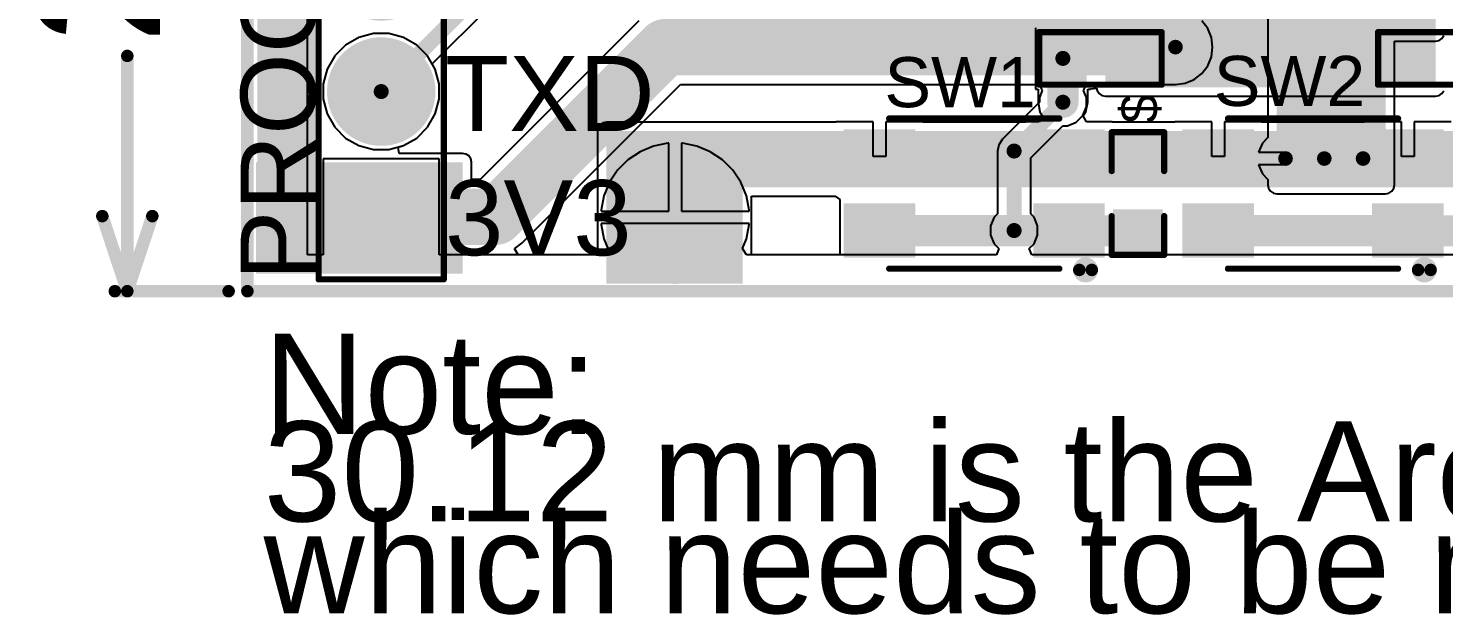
# Model space of a CAD drawing. Header units: millimetres. Extents: x -0.18 to 3.25, y -0.28 to 1.
# Drawn here: x -0.175 to 0.956, y -0.28 to 0.188 of the extents above; entities that cross this region are included whole.
import ezdxf

# ---------------------------------------------------------------- set-up
doc = ezdxf.new("R2010")
doc.units = ezdxf.units.MM
doc.header["$MEASUREMENT"] = 0
for name, color, linetype in [('BottomLayer', 5, 'Continuous'), ('BottomSolder', 6, 'Continuous'), ('Mechanical1', 6, 'Continuous'), ('Mechanical2', 216, 'Continuous'), ('MultiLayer', 9, 'Continuous'), ('PadHoleLayer', 156, 'Continuous'), ('TopLayer', 1, 'Continuous'), ('TopOverlay', 2, 'Continuous'), ('TopPaste', 8, 'Continuous'), ('TopSolder', 216, 'Continuous'), ('ViaHoleLayer', 16, 'Continuous')]:
    doc.layers.add(name, color=color, linetype=linetype)
doc.styles.add('Arial', font='', dxfattribs={"height": 0.2})
doc.styles.get('Arial').set_extended_font_data('Arial')

# ---------------------------------------------------------------- blocks, each defined once
blk = doc.blocks.new('HDR1X5_1')
at = {"layer": 'BottomLayer'}
blk.add_hatch(color=5, dxfattribs=at).paths.add_polyline_path([(-0.2393701, 0.0393701), (-0.1606299, 0.0393701), (-0.1606299, -0.0393701), (-0.2393701, -0.0393701)])
h = blk.add_hatch(color=5, dxfattribs=at)
edge = h.paths.add_edge_path()
edge.add_arc((-0.1, 0), 0.0393701, 0, 360)
h = blk.add_hatch(color=5, dxfattribs=at)
edge = h.paths.add_edge_path()
edge.add_arc((0, 0), 0.0393701, 0, 360)
h = blk.add_hatch(color=5, dxfattribs=at)
edge = h.paths.add_edge_path()
edge.add_arc((0.1, 0), 0.0393701, 0, 360)
h = blk.add_hatch(color=5, dxfattribs=at)
edge = h.paths.add_edge_path()
edge.add_arc((0.2, 0), 0.0393701, 0, 360)
at = {"layer": 'BottomSolder'}
blk.add_hatch(color=6, dxfattribs=at).paths.add_polyline_path([(-0.2433701, 0.0433701), (-0.1566299, 0.0433701), (-0.1566299, -0.0433701), (-0.2433701, -0.0433701)])
h = blk.add_hatch(color=6, dxfattribs=at)
edge = h.paths.add_edge_path()
edge.add_arc((-0.1, 0), 0.0433701, 0, 360)
h = blk.add_hatch(color=6, dxfattribs=at)
edge = h.paths.add_edge_path()
edge.add_arc((0, 0), 0.0433701, 0, 360)
h = blk.add_hatch(color=6, dxfattribs=at)
edge = h.paths.add_edge_path()
edge.add_arc((0.1, 0), 0.0433701, 0, 360)
h = blk.add_hatch(color=6, dxfattribs=at)
edge = h.paths.add_edge_path()
edge.add_arc((0.2, 0), 0.0433701, 0, 360)
at = {"layer": 'MultiLayer'}
blk.add_hatch(color=9, dxfattribs=at).paths.add_polyline_path([(-0.2393701, 0.0393701), (-0.1606299, 0.0393701), (-0.1606299, -0.0393701), (-0.2393701, -0.0393701)])
h = blk.add_hatch(color=9, dxfattribs=at)
edge = h.paths.add_edge_path()
edge.add_arc((-0.1, 0), 0.0393701, 0, 360)
h = blk.add_hatch(color=9, dxfattribs=at)
edge = h.paths.add_edge_path()
edge.add_arc((0, 0), 0.0393701, 0, 360)
h = blk.add_hatch(color=9, dxfattribs=at)
edge = h.paths.add_edge_path()
edge.add_arc((0.1, 0), 0.0393701, 0, 360)
h = blk.add_hatch(color=9, dxfattribs=at)
edge = h.paths.add_edge_path()
edge.add_arc((0.2, 0), 0.0393701, 0, 360)
at = {"layer": 'PadHoleLayer'}
h = blk.add_hatch(color=156, dxfattribs=at)
edge = h.paths.add_edge_path()
edge.add_arc((-0.2, 0), 0.0200787, 0, 360)
h = blk.add_hatch(color=156, dxfattribs=at)
edge = h.paths.add_edge_path()
edge.add_arc((-0.1, 0), 0.0200787, 0, 360)
h = blk.add_hatch(color=156, dxfattribs=at)
edge = h.paths.add_edge_path()
edge.add_arc((0, 0), 0.0200787, 0, 360)
h = blk.add_hatch(color=156, dxfattribs=at)
edge = h.paths.add_edge_path()
edge.add_arc((0.1, 0), 0.0200787, 0, 360)
h = blk.add_hatch(color=156, dxfattribs=at)
edge = h.paths.add_edge_path()
edge.add_arc((0.2, 0), 0.0200787, 0, 360)
at = {"layer": 'TopLayer'}
blk.add_hatch(color=1, dxfattribs=at).paths.add_polyline_path([(-0.2393701, 0.0393701), (-0.1606299, 0.0393701), (-0.1606299, -0.0393701), (-0.2393701, -0.0393701)])
h = blk.add_hatch(color=1, dxfattribs=at)
edge = h.paths.add_edge_path()
edge.add_arc((-0.1, 0), 0.0393701, 0, 360)
h = blk.add_hatch(color=1, dxfattribs=at)
edge = h.paths.add_edge_path()
edge.add_arc((0, 0), 0.0393701, 0, 360)
h = blk.add_hatch(color=1, dxfattribs=at)
edge = h.paths.add_edge_path()
edge.add_arc((0.1, 0), 0.0393701, 0, 360)
h = blk.add_hatch(color=1, dxfattribs=at)
edge = h.paths.add_edge_path()
edge.add_arc((0.2, 0), 0.0393701, 0, 360)
at = {"layer": 'TopSolder'}
blk.add_hatch(color=216, dxfattribs=at).paths.add_polyline_path([(-0.2433701, 0.0433701), (-0.1566299, 0.0433701), (-0.1566299, -0.0433701), (-0.2433701, -0.0433701)])
h = blk.add_hatch(color=216, dxfattribs=at)
edge = h.paths.add_edge_path()
edge.add_arc((-0.1, 0), 0.0433701, 0, 360)
h = blk.add_hatch(color=216, dxfattribs=at)
edge = h.paths.add_edge_path()
edge.add_arc((0, 0), 0.0433701, 0, 360)
h = blk.add_hatch(color=216, dxfattribs=at)
edge = h.paths.add_edge_path()
edge.add_arc((0.1, 0), 0.0433701, 0, 360)
h = blk.add_hatch(color=216, dxfattribs=at)
edge = h.paths.add_edge_path()
edge.add_arc((0.2, 0), 0.0433701, 0, 360)
at = {"layer": 'TopOverlay', "const_width": 0.005}
for points in [[(-0.25, 0.05), (-0.25, -0.05)], [(-0.25, 0.05), (0.25, 0.05)], [(0.25, 0.05), (0.25, -0.05)], [(-0.25, -0.05), (0.25, -0.05)]]:
    blk.add_lwpolyline(points, dxfattribs=at)
at = {"layer": 'TopOverlay', "const_width": 0.0025}
for points in [[(-0.25125, 0.05, 1), (-0.24875, 0.05, 1)], [(-0.25125, 0.05, 1), (-0.24875, 0.05, 1)], [(0.24875, 0.05, 1), (0.25125, 0.05, 1)], [(0.24875, 0.05, 1), (0.25125, 0.05, 1)], [(-0.25125, -0.05, 1), (-0.24875, -0.05, 1)], [(-0.25125, -0.05, 1), (-0.24875, -0.05, 1)], [(0.24875, -0.05, 1), (0.25125, -0.05, 1)], [(0.24875, -0.05, 1), (0.25125, -0.05, 1)]]:
    blk.add_lwpolyline(points, format="xyb", close=True, dxfattribs=at)
blk = doc.blocks.new('TS_1185EC_C_D_B_7')
at = {"layer": 'TopLayer'}
for points in [[(-0.1003937, 0.04724415), (-0.0511811, 0.04724415), (-0.0511811, 0.01181105), (-0.1003937, 0.01181105)], [(0.0511811, 0.04724415), (0.1003937, 0.04724415), (0.1003937, 0.01181105), (0.0511811, 0.01181105)], [(-0.1003937, -0.01181095), (-0.0511811, -0.01181095), (-0.0511811, -0.04724405), (-0.1003937, -0.04724405)], [(0.0511811, -0.01181095), (0.1003937, -0.01181095), (0.1003937, -0.04724405), (0.0511811, -0.04724405)]]:
    blk.add_hatch(color=1, dxfattribs=at).paths.add_polyline_path(points)
at = {"layer": 'TopPaste'}
for points in [[(-0.1003937, 0.04724415), (-0.0511811, 0.04724415), (-0.0511811, 0.01181105), (-0.1003937, 0.01181105)], [(0.0511811, 0.04724415), (0.1003937, 0.04724415), (0.1003937, 0.01181105), (0.0511811, 0.01181105)], [(-0.1003937, -0.01181095), (-0.0511811, -0.01181095), (-0.0511811, -0.04724405), (-0.1003937, -0.04724405)], [(0.0511811, -0.01181095), (0.1003937, -0.01181095), (0.1003937, -0.04724405), (0.0511811, -0.04724405)]]:
    blk.add_hatch(color=8, dxfattribs=at).paths.add_polyline_path(points)
at = {"layer": 'TopSolder'}
for points in [[(-0.1043937, 0.05124415), (-0.0471811, 0.05124415), (-0.0471811, 0.00781105), (-0.1043937, 0.00781105)], [(0.0471811, 0.05124415), (0.1043937, 0.05124415), (0.1043937, 0.00781105), (0.0471811, 0.00781105)], [(-0.1043937, -0.00781095), (-0.0471811, -0.00781095), (-0.0471811, -0.05124405), (-0.1043937, -0.05124405)], [(0.0471811, -0.00781095), (0.1043937, -0.00781095), (0.1043937, -0.05124405), (0.0471811, -0.05124405)]]:
    blk.add_hatch(color=216, dxfattribs=at).paths.add_polyline_path(points)
at = {"layer": 'TopOverlay'}
for points, const_width in [([(-0.084, 0.061, 1), (-0.094, 0.061, 1)], 0.01), ([(-0.0965, 0.061, 1), (-0.0915, 0.061, 1)], 0.005), ([(-0.0865, 0.061, 1), (-0.0815, 0.061, 1)], 0.005), ([(-0.06925, 0.06, 1), (-0.06675, 0.06, 1)], 0.0025), ([(0.06675, 0.06, 1), (0.06925, 0.06, 1)], 0.0025), ([(-0.06925, -0.0599999, 1), (-0.06675, -0.0599999, 1)], 0.0025), ([(0.06675, -0.0599999, 1), (0.06925, -0.0599999, 1)], 0.0025)]:
    blk.add_lwpolyline(points, format="xyb", close=True, dxfattribs=dict(at, const_width=const_width))
at = {"layer": 'TopOverlay', "const_width": 0.005}
for points in [[(0.068, 0.06), (-0.068, 0.06)], [(0.068, -0.0599999), (-0.068, -0.0599999)]]:
    blk.add_lwpolyline(points, dxfattribs=at)
blk = doc.blocks.new('TS_1185EC_C_D_B_9')
at = {"layer": 'TopLayer'}
for points in [[(-0.1003937, 0.04724415), (-0.0511811, 0.04724415), (-0.0511811, 0.01181105), (-0.1003937, 0.01181105)], [(0.0511811, 0.04724415), (0.1003937, 0.04724415), (0.1003937, 0.01181105), (0.0511811, 0.01181105)], [(-0.1003937, -0.01181095), (-0.0511811, -0.01181095), (-0.0511811, -0.04724405), (-0.1003937, -0.04724405)], [(0.0511811, -0.01181095), (0.1003937, -0.01181095), (0.1003937, -0.04724405), (0.0511811, -0.04724405)]]:
    blk.add_hatch(color=1, dxfattribs=at).paths.add_polyline_path(points)
at = {"layer": 'TopPaste'}
for points in [[(-0.1003937, 0.04724415), (-0.0511811, 0.04724415), (-0.0511811, 0.01181105), (-0.1003937, 0.01181105)], [(0.0511811, 0.04724415), (0.1003937, 0.04724415), (0.1003937, 0.01181105), (0.0511811, 0.01181105)], [(-0.1003937, -0.01181095), (-0.0511811, -0.01181095), (-0.0511811, -0.04724405), (-0.1003937, -0.04724405)], [(0.0511811, -0.01181095), (0.1003937, -0.01181095), (0.1003937, -0.04724405), (0.0511811, -0.04724405)]]:
    blk.add_hatch(color=8, dxfattribs=at).paths.add_polyline_path(points)
at = {"layer": 'TopSolder'}
for points in [[(-0.1043937, 0.05124415), (-0.0471811, 0.05124415), (-0.0471811, 0.00781105), (-0.1043937, 0.00781105)], [(0.0471811, 0.05124415), (0.1043937, 0.05124415), (0.1043937, 0.00781105), (0.0471811, 0.00781105)], [(-0.1043937, -0.00781095), (-0.0471811, -0.00781095), (-0.0471811, -0.05124405), (-0.1043937, -0.05124405)], [(0.0471811, -0.00781095), (0.1043937, -0.00781095), (0.1043937, -0.05124405), (0.0471811, -0.05124405)]]:
    blk.add_hatch(color=216, dxfattribs=at).paths.add_polyline_path(points)
at = {"layer": 'TopOverlay'}
for points, const_width in [([(-0.084, 0.061, 1), (-0.094, 0.061, 1)], 0.01), ([(-0.0965, 0.061, 1), (-0.0915, 0.061, 1)], 0.005), ([(-0.0865, 0.061, 1), (-0.0815, 0.061, 1)], 0.005), ([(-0.06925, 0.06, 1), (-0.06675, 0.06, 1)], 0.0025), ([(0.06675, 0.06, 1), (0.06925, 0.06, 1)], 0.0025), ([(-0.06925, -0.0599999, 1), (-0.06675, -0.0599999, 1)], 0.0025), ([(0.06675, -0.0599999, 1), (0.06925, -0.0599999, 1)], 0.0025)]:
    blk.add_lwpolyline(points, format="xyb", close=True, dxfattribs=dict(at, const_width=const_width))
at = {"layer": 'TopOverlay', "const_width": 0.005}
for points in [[(0.068, 0.06), (-0.068, 0.06)], [(0.068, -0.0599999), (-0.068, -0.0599999)]]:
    blk.add_lwpolyline(points, dxfattribs=at)
blk = doc.blocks.new('RES_0603_12')
at = {"layer": 'TopLayer'}
for points in [[(-0.015, 0.0175), (-0.015, -0.0175), (-0.045, -0.0175), (-0.045, 0.0175)], [(0.045, 0.0175), (0.045, -0.0175), (0.015, -0.0175), (0.015, 0.0175)]]:
    blk.add_hatch(color=1, dxfattribs=at).paths.add_polyline_path(points)
at = {"layer": 'TopPaste'}
for points in [[(-0.015, 0.0175), (-0.015, -0.0175), (-0.045, -0.0175), (-0.045, 0.0175)], [(0.045, 0.0175), (0.045, -0.0175), (0.015, -0.0175), (0.015, 0.0175)]]:
    blk.add_hatch(color=8, dxfattribs=at).paths.add_polyline_path(points)
at = {"layer": 'TopSolder'}
for points in [[(-0.011, 0.0215), (-0.011, -0.0215), (-0.049, -0.0215), (-0.049, 0.0215)], [(0.049, 0.0215), (0.049, -0.0215), (0.011, -0.0215), (0.011, 0.0215)]]:
    blk.add_hatch(color=216, dxfattribs=at).paths.add_polyline_path(points)
at = {"layer": 'TopOverlay', "const_width": 0.005}
for points in [[(-0.049, -0.021), (-0.049, 0.021)], [(-0.049, 0.021), (0.049, 0.021)], [(0.049, -0.021), (0.049, 0.021)], [(-0.049, -0.021), (0.049, -0.021)]]:
    blk.add_lwpolyline(points, dxfattribs=at)
at = {"layer": 'TopOverlay', "const_width": 0.0025}
for points in [[(-0.05025, 0.021, 1), (-0.04775, 0.021, 1)], [(-0.05025, 0.021, 1), (-0.04775, 0.021, 1)], [(0.04775, 0.021, 1), (0.05025, 0.021, 1)], [(0.04775, 0.021, 1), (0.05025, 0.021, 1)], [(-0.05025, -0.021, 1), (-0.04775, -0.021, 1)], [(-0.05025, -0.021, 1), (-0.04775, -0.021, 1)], [(0.04775, -0.021, 1), (0.05025, -0.021, 1)], [(0.04775, -0.021, 1), (0.05025, -0.021, 1)]]:
    blk.add_lwpolyline(points, format="xyb", close=True, dxfattribs=at)
blk = doc.blocks.new('RES_0603_13')
at = {"layer": 'TopLayer'}
for points in [[(-0.015, 0.0175), (-0.015, -0.0175), (-0.045, -0.0175), (-0.045, 0.0175)], [(0.045, 0.0175), (0.045, -0.0175), (0.015, -0.0175), (0.015, 0.0175)]]:
    blk.add_hatch(color=1, dxfattribs=at).paths.add_polyline_path(points)
at = {"layer": 'TopPaste'}
for points in [[(-0.015, 0.0175), (-0.015, -0.0175), (-0.045, -0.0175), (-0.045, 0.0175)], [(0.045, 0.0175), (0.045, -0.0175), (0.015, -0.0175), (0.015, 0.0175)]]:
    blk.add_hatch(color=8, dxfattribs=at).paths.add_polyline_path(points)
at = {"layer": 'TopSolder'}
for points in [[(-0.011, 0.0215), (-0.011, -0.0215), (-0.049, -0.0215), (-0.049, 0.0215)], [(0.049, 0.0215), (0.049, -0.0215), (0.011, -0.0215), (0.011, 0.0215)]]:
    blk.add_hatch(color=216, dxfattribs=at).paths.add_polyline_path(points)
at = {"layer": 'TopOverlay', "const_width": 0.005}
for points in [[(-0.049, 0.021), (-0.049, -0.021)], [(0.049, 0.021), (-0.049, 0.021)], [(0.049, 0.021), (0.049, -0.021)], [(0.049, -0.021), (-0.049, -0.021)]]:
    blk.add_lwpolyline(points, dxfattribs=at)
at = {"layer": 'TopOverlay', "const_width": 0.0025}
for points in [[(-0.05025, 0.021, 1), (-0.04775, 0.021, 1)], [(-0.05025, 0.021, 1), (-0.04775, 0.021, 1)], [(0.04775, 0.021, 1), (0.05025, 0.021, 1)], [(0.04775, 0.021, 1), (0.05025, 0.021, 1)], [(-0.05025, -0.021, 1), (-0.04775, -0.021, 1)], [(-0.05025, -0.021, 1), (-0.04775, -0.021, 1)], [(0.04775, -0.021, 1), (0.05025, -0.021, 1)], [(0.04775, -0.021, 1), (0.05025, -0.021, 1)]]:
    blk.add_lwpolyline(points, format="xyb", close=True, dxfattribs=at)
blk = doc.blocks.new('C__0603_22')
at = {"layer": 'TopLayer'}
for points in [[(-0.015, 0.0175), (-0.015, -0.0175), (-0.045, -0.0175), (-0.045, 0.0175)], [(0.045, 0.0175), (0.045, -0.0175), (0.015, -0.0175), (0.015, 0.0175)]]:
    blk.add_hatch(color=1, dxfattribs=at).paths.add_polyline_path(points)
at = {"layer": 'TopPaste'}
for points in [[(-0.015, 0.0175), (-0.015, -0.0175), (-0.045, -0.0175), (-0.045, 0.0175)], [(0.045, 0.0175), (0.045, -0.0175), (0.015, -0.0175), (0.015, 0.0175)]]:
    blk.add_hatch(color=8, dxfattribs=at).paths.add_polyline_path(points)
at = {"layer": 'TopSolder'}
for points in [[(-0.0126378, 0.0198622), (-0.0126378, -0.0198622), (-0.0473622, -0.0198622), (-0.0473622, 0.0198622)], [(0.0473622, 0.0198622), (0.0473622, -0.0198622), (0.0126378, -0.0198622), (0.0126378, 0.0198622)]]:
    blk.add_hatch(color=216, dxfattribs=at).paths.add_polyline_path(points)
at = {"layer": 'TopOverlay', "const_width": 0.005}
for points in [[(-0.049, 0.021), (-0.049, -0.021)], [(-0.049, 0.021), (-0.018, 0.021)], [(0.018, 0.021), (0.049, 0.021)], [(0.049, 0.021), (0.049, -0.021)], [(-0.049, -0.021), (-0.018, -0.021)], [(0.018, -0.021), (0.049, -0.021)]]:
    blk.add_lwpolyline(points, dxfattribs=at)
at = {"layer": 'TopOverlay', "const_width": 0.0025}
for points in [[(-0.05025, 0.021, 1), (-0.04775, 0.021, 1)], [(-0.05025, 0.021, 1), (-0.04775, 0.021, 1)], [(-0.01925, 0.021, 1), (-0.01675, 0.021, 1)], [(0.01675, 0.021, 1), (0.01925, 0.021, 1)], [(0.04775, 0.021, 1), (0.05025, 0.021, 1)], [(0.04775, 0.021, 1), (0.05025, 0.021, 1)], [(-0.05025, -0.021, 1), (-0.04775, -0.021, 1)], [(-0.05025, -0.021, 1), (-0.04775, -0.021, 1)], [(-0.01925, -0.021, 1), (-0.01675, -0.021, 1)], [(0.01675, -0.021, 1), (0.01925, -0.021, 1)], [(0.04775, -0.021, 1), (0.05025, -0.021, 1)], [(0.04775, -0.021, 1), (0.05025, -0.021, 1)]]:
    blk.add_lwpolyline(points, format="xyb", close=True, dxfattribs=at)

msp = doc.modelspace()

# ---------------------------------------------------------------- hatches: boundary and pattern name
at = {"layer": 'BottomLayer'}
for points in [[(0.91, 0.063), (0.91, 0.392), (0.823, 0.392), (0.823, 0.063)], [(0.917, 0.185), (0.95, 0.185), (0.95, 0.319), (0.917, 0.319)], [(0.172, -0.008), (0.172, 0.081), (0.007, 0.081), (0.007, -0.008)]]:
    msp.add_hatch(color=5, dxfattribs=at).paths.add_polyline_path(points)
h = msp.add_hatch(color=5, dxfattribs=at)
edge = h.paths.add_edge_path()
edge.add_arc((0.742, 0.173), 0.011811, 0, 360)
h = msp.add_hatch(color=5, dxfattribs=at)
edge = h.paths.add_edge_path()
edge.add_arc((0.652, 0.129), 0.011811, 0, 360)
h = msp.add_hatch(color=5, dxfattribs=at)
edge = h.paths.add_edge_path()
edge.add_arc((0.83, 0.084), 0.011811, 0, 360)
h = msp.add_hatch(color=5, dxfattribs=at)
edge = h.paths.add_edge_path()
edge.add_arc((0.861, 0.084), 0.011811, 0, 360)
h = msp.add_hatch(color=5, dxfattribs=at)
edge = h.paths.add_edge_path()
edge.add_arc((0.892, 0.084), 0.011811, 0, 360)
h = msp.add_hatch(color=5, dxfattribs=at)
edge = h.paths.add_edge_path()
edge.add_arc((0.342, 0.037), 0.0492126, 0, 360)
h = msp.add_hatch(color=5, dxfattribs=at)
edge = h.paths.add_edge_path()
edge.add_arc((0.613, 0.0264724), 0.011811, 0, 360)
at = {"layer": 'BottomSolder'}
h = msp.add_hatch(color=6, dxfattribs=at)
edge = h.paths.add_edge_path()
edge.add_arc((0.83, 0.084), 0.0099055, 0, 360)
h = msp.add_hatch(color=6, dxfattribs=at)
edge = h.paths.add_edge_path()
edge.add_arc((0.861, 0.084), 0.0099055, 0, 360)
h = msp.add_hatch(color=6, dxfattribs=at)
edge = h.paths.add_edge_path()
edge.add_arc((0.892, 0.084), 0.0099055, 0, 360)
h = msp.add_hatch(color=6, dxfattribs=at)
edge = h.paths.add_edge_path()
edge.add_arc((0.342, 0.037), 0.0532126, 0, 360)
at = {"layer": 'MultiLayer'}
h = msp.add_hatch(color=9, dxfattribs=at)
edge = h.paths.add_edge_path()
edge.add_arc((0.342, 0.037), 0.0492126, 0, 360)
at = {"layer": 'PadHoleLayer'}
h = msp.add_hatch(color=156, dxfattribs=at)
edge = h.paths.add_edge_path()
edge.add_arc((0.342, 0.037), 0.0393701, 0, 360)
at = {"layer": 'TopLayer'}
for points in [[(0.686, 0.141), (0.95, 0.141), (0.95, 0.214), (0.686, 0.214)], [(0.287, 0.061), (1.059, 0.061), (1.059, 0.106), (0.287, 0.106)], [(0.396, -0.016), (0.396, 0.099), (0.287, 0.099), (0.287, -0.016)]]:
    msp.add_hatch(color=1, dxfattribs=at).paths.add_polyline_path(points)
h = msp.add_hatch(color=1, dxfattribs=at)
edge = h.paths.add_edge_path()
edge.add_arc((0.742, 0.173), 0.011811, 0, 360)
h = msp.add_hatch(color=1, dxfattribs=at)
edge = h.paths.add_edge_path()
edge.add_arc((0.652, 0.129), 0.011811, 0, 360)
h = msp.add_hatch(color=1, dxfattribs=at)
edge = h.paths.add_edge_path()
edge.add_arc((0.83, 0.084), 0.011811, 0, 360)
h = msp.add_hatch(color=1, dxfattribs=at)
edge = h.paths.add_edge_path()
edge.add_arc((0.861, 0.084), 0.011811, 0, 360)
h = msp.add_hatch(color=1, dxfattribs=at)
edge = h.paths.add_edge_path()
edge.add_arc((0.892, 0.084), 0.011811, 0, 360)
h = msp.add_hatch(color=1, dxfattribs=at)
edge = h.paths.add_edge_path()
edge.add_arc((0.342, 0.037), 0.0492126, 0, 360)
h = msp.add_hatch(color=1, dxfattribs=at)
edge = h.paths.add_edge_path()
edge.add_arc((0.613, 0.0264724), 0.011811, 0, 360)
at = {"layer": 'TopSolder'}
h = msp.add_hatch(color=216, dxfattribs=at)
edge = h.paths.add_edge_path()
edge.add_arc((0.83, 0.084), 0.0099055, 0, 360)
h = msp.add_hatch(color=216, dxfattribs=at)
edge = h.paths.add_edge_path()
edge.add_arc((0.861, 0.084), 0.0099055, 0, 360)
h = msp.add_hatch(color=216, dxfattribs=at)
edge = h.paths.add_edge_path()
edge.add_arc((0.892, 0.084), 0.0099055, 0, 360)
h = msp.add_hatch(color=216, dxfattribs=at)
edge = h.paths.add_edge_path()
edge.add_arc((0.342, 0.037), 0.0532126, 0, 360)
at = {"layer": 'ViaHoleLayer'}
h = msp.add_hatch(color=16, dxfattribs=at)
edge = h.paths.add_edge_path()
edge.add_arc((0.742, 0.173), 0.0059055, 0, 360)
h = msp.add_hatch(color=16, dxfattribs=at)
edge = h.paths.add_edge_path()
edge.add_arc((0.652, 0.129), 0.0059055, 0, 360)
h = msp.add_hatch(color=16, dxfattribs=at)
edge = h.paths.add_edge_path()
edge.add_arc((0.83, 0.084), 0.0059055, 0, 360)
h = msp.add_hatch(color=16, dxfattribs=at)
edge = h.paths.add_edge_path()
edge.add_arc((0.861, 0.084), 0.0059055, 0, 360)
h = msp.add_hatch(color=16, dxfattribs=at)
edge = h.paths.add_edge_path()
edge.add_arc((0.892, 0.084), 0.0059055, 0, 360)
h = msp.add_hatch(color=16, dxfattribs=at)
edge = h.paths.add_edge_path()
edge.add_arc((0.613, 0.0264724), 0.0059055, 0, 360)

# ---------------------------------------------------------------- linework, layer by layer
at = {"layer": 'BottomLayer'}
for p, q in [((0.8158629, 0.2857272), (0.8158629, 0.1007083)), ((0.1478064, 0.1595614), (0.1929903, 0.2047453)), ((0.3129603, 0.1940397), (0.1861752, 0.0672546)), ((0.7677682, 0.1878773), (0.7630397, 0.1940397)), ((0.7707407, 0.1807011), (0.7677682, 0.1878773)), ((0.9550467, 0.1799533), (0.9565938, 0.1822688)), ((0.7717546, 0.173), (0.7707407, 0.1807011)), ((0.7707407, 0.1652989), (0.7717546, 0.173)), ((0.9171371, 0.063), (0.9171371, 0.1778629)), ((0.9171371, 0.1778629), (0.95, 0.1778629)), ((0.95, 0.1778629), (0.9527312, 0.1784062)), ((0.9527312, 0.1784062), (0.9550467, 0.1799533)), ((0.15021, 0.1553982), (0.1478064, 0.1595614)), ((0.7677682, 0.1581227), (0.7707407, 0.1652989)), ((0.1533701, 0.1436047), (0.15021, 0.1553982)), ((0.7497011, 0.1442593), (0.7568773, 0.1472318)), ((0.7568773, 0.1472318), (0.7630397, 0.1519603)), ((0.7630397, 0.1519603), (0.7677682, 0.1581227)), ((0.1533701, 0.1313953), (0.1533701, 0.1436047)), ((0.2195397, 0.0164603), (0.3463248, 0.1432454)), ((0.3463248, 0.1432454), (0.6331097, 0.1432454)), ((0.6331097, 0.1432454), (0.6354687, 0.1382453)), ((0.6354687, 0.1382453), (0.633189, 0.1327417)), ((0.6685313, 0.1382453), (0.6708903, 0.1432454)), ((0.670811, 0.1327417), (0.6685313, 0.1382453)), ((0.6708903, 0.1432454), (0.742, 0.1432454)), ((0.742, 0.1432454), (0.7497011, 0.1442593)), ((0.15021, 0.1196018), (0.1533701, 0.1313953)), ((0.633189, 0.128934), (0.6036275, 0.0993725)), ((0.633189, 0.1327417), (0.633189, 0.128934)), ((0.6679472, 0.1183444), (0.670811, 0.1252583)), ((0.670811, 0.1252583), (0.670811, 0.1327417)), ((0.1441053, 0.1090281), (0.15021, 0.1196018)), ((0.6626556, 0.1130528), (0.6679472, 0.1183444)), ((0.1354719, 0.1003947), (0.1441053, 0.1090281)), ((0.6262547, 0.0845097), (0.651934, 0.110189)), ((0.651934, 0.110189), (0.6557417, 0.110189)), ((0.6557417, 0.110189), (0.6626556, 0.1130528)), ((0.1205956, 0.0931371), (0.1248982, 0.09429)), ((0.1212539, 0.0881371), (0.1205956, 0.0931371)), ((0.1248982, 0.09429), (0.1354719, 0.1003947)), ((0.3247283, 0.0939371), (0.3139523, 0.0894735)), ((0.3361681, 0.0962126), (0.3247283, 0.0939371)), ((0.337, 0.0962126), (0.3361681, 0.0962126)), ((0.337, 0.042), (0.337, 0.0962126)), ((0.3478319, 0.0962126), (0.347, 0.0962126)), ((0.347, 0.0962126), (0.347, 0.042)), ((0.3592717, 0.0939371), (0.3478319, 0.0962126)), ((0.3700477, 0.0894735), (0.3592717, 0.0939371)), ((0.6007543, 0.0950724), (0.5997453, 0.09)), ((0.6036275, 0.0993725), (0.6007543, 0.0950724)), ((0.8115095, 0.0963549), (0.808463, 0.089)), ((0.8158629, 0.1007083), (0.8115095, 0.0963549)), ((0.172, 0.0881371), (0.1212539, 0.0881371)), ((0.1747312, 0.0875938), (0.172, 0.0881371)), ((0.1770467, 0.0860467), (0.1747312, 0.0875938)), ((0.1785938, 0.0837312), (0.1770467, 0.0860467)), ((0.1791371, 0.081), (0.1785938, 0.0837312)), ((0.1791371, 0.0672546), (0.1791371, 0.081)), ((0.3042542, 0.0829934), (0.2960066, 0.0747458)), ((0.3139523, 0.0894735), (0.3042542, 0.0829934)), ((0.3797458, 0.0829934), (0.3700477, 0.0894735)), ((0.3879934, 0.0747458), (0.3797458, 0.0829934)), ((0.5997453, 0.09), (0.5997453, 0.0398205)), ((0.6262547, 0.0398205), (0.6262547, 0.0845097)), ((0.808463, 0.089), (0.83, 0.089)), ((0.83, 0.089), (0.83, 0.079)), ((0.2960066, 0.0747458), (0.2895265, 0.0650477)), ((0.3944735, 0.0650477), (0.3879934, 0.0747458)), ((0.83, 0.079), (0.808463, 0.079)), ((0.808463, 0.079), (0.8115095, 0.0716451)), ((0.8115095, 0.0716451), (0.8158629, 0.0672917)), ((0.1861752, 0.0672546), (0.1791371, 0.0672546)), ((0.2895265, 0.0650477), (0.2850629, 0.0542717)), ((0.3989371, 0.0542717), (0.3944735, 0.0650477)), ((0.8158629, 0.0672917), (0.8158629, 0.063)), ((0.8158629, 0.063), (0.8164062, 0.0602688)), ((0.8164062, 0.0602688), (0.8179533, 0.0579533)), ((0.8179533, 0.0579533), (0.8202688, 0.0564062)), ((0.9127312, 0.0564062), (0.9150467, 0.0579533)), ((0.9150467, 0.0579533), (0.9165938, 0.0602688)), ((0.9165938, 0.0602688), (0.9171371, 0.063)), ((0.2850629, 0.0542717), (0.2827874, 0.0428319)), ((0.4012126, 0.0428319), (0.3989371, 0.0542717)), ((0.8202688, 0.0564062), (0.823, 0.0558629)), ((0.823, 0.0558629), (0.91, 0.0558629)), ((0.91, 0.0558629), (0.9127312, 0.0564062)), ((0.2827874, 0.0428319), (0.2827874, 0.042)), ((0.2827874, 0.042), (0.337, 0.042)), ((0.347, 0.042), (0.4012126, 0.042)), ((0.4012126, 0.042), (0.4012126, 0.0428319)), ((0.5970528, 0.037128), (0.594189, 0.0302141)), ((0.5997453, 0.0398205), (0.5970528, 0.037128)), ((0.6289472, 0.037128), (0.6262547, 0.0398205)), ((0.631811, 0.0302141), (0.6289472, 0.037128)), ((0.342, 0.032), (0.2827874, 0.032)), ((0.2827874, 0.032), (0.2827874, 0.0311681)), ((0.2827874, 0.0311681), (0.2850629, 0.0197283)), ((0.4012126, 0.032), (0.342, 0.032)), ((0.3989371, 0.0197283), (0.4012126, 0.0311681)), ((0.4012126, 0.0311681), (0.4012126, 0.032)), ((0.594189, 0.0302141), (0.594189, 0.0227307)), ((0.594189, 0.0227307), (0.5970528, 0.0158168)), ((0.6289472, 0.0158168), (0.631811, 0.0227307)), ((0.631811, 0.0227307), (0.631811, 0.0302141)), ((0.2137094, 0.0114574), (0.2137269, 0.012)), ((0.2166174, 0.007), (0.2137094, 0.0114574)), ((0.2137269, 0.012), (0.2195397, 0.0164603)), ((0.2882641, 0.0120001), (0.2849459, 0.007)), ((0.2850629, 0.0197283), (0.2882641, 0.0120001)), ((0.3957359, 0.0120001), (0.3989371, 0.0197283)), ((0.3990541, 0.007), (0.3957359, 0.0120001)), ((0.5970528, 0.0158168), (0.6008696, 0.012)), ((0.6008696, 0.012), (0.5987985, 0.007)), ((0.6251304, 0.012), (0.6289472, 0.0158168)), ((0.6272015, 0.007), (0.6251304, 0.012)), ((0.2849459, 0.007), (0.2166174, 0.007)), ((0.5987985, 0.007), (0.3990541, 0.007)), ((1.0063367, 0.007), (0.6272015, 0.007))]:
    msp.add_line(p, q, dxfattribs=at)
for points, const_width in [([(0.033, 0.06), (0.033, 0.471)], 0.05), ([(0.107, 0.1375), (0.1875, 0.218)], 0.012), ([(0.1985, 0.0375), (0.334, 0.173)], 0.045), ([(0.334, 0.173), (0.742, 0.173)], 0.045), ([(0.613, 0.09), (0.652, 0.129)], 0.012), ([(0.613, 0.0264724), (0.613, 0.09)], 0.012), ([(0.107, 0.0375), (0.1985, 0.0375)], 0.045), ([(0.342, 0.037), (0.3437126, 0.0387126)], 0.025)]:
    msp.add_lwpolyline(points, dxfattribs=dict(at, const_width=const_width))
for points, const_width in [([(0.32275, 0.173, 1), (0.34525, 0.173, 1)], 0.0225), ([(0.32275, 0.173, 1), (0.34525, 0.173, 1)], 0.0225), ([(0.73075, 0.173, 1), (0.75325, 0.173, 1)], 0.0225), ([(0.104, 0.1375, 1), (0.11, 0.1375, 1)], 0.006), ([(0.649, 0.129, 1), (0.655, 0.129, 1)], 0.006), ([(0.61, 0.09, 1), (0.616, 0.09, 1)], 0.006), ([(0.61, 0.09, 1), (0.616, 0.09, 1)], 0.006), ([(0.0205, 0.06, 1), (0.0455, 0.06, 1)], 0.025), ([(0.09575, 0.0375, 1), (0.11825, 0.0375, 1)], 0.0225), ([(0.18725, 0.0375, 1), (0.20975, 0.0375, 1)], 0.0225), ([(0.18725, 0.0375, 1), (0.20975, 0.0375, 1)], 0.0225), ([(0.33575, 0.037, 1), (0.34825, 0.037, 1)], 0.0125), ([(0.3374626, 0.0387126, 1), (0.3499626, 0.0387126, 1)], 0.0125), ([(0.61, 0.0264724, 1), (0.616, 0.0264724, 1)], 0.006)]:
    msp.add_lwpolyline(points, format="xyb", close=True, dxfattribs=dict(at, const_width=const_width))
at = {"layer": 'Mechanical1', "const_width": 0.01}
for points in [[(-0.096, -0.022), (-0.096, 0.166)], [(-0.116, 0.038), (-0.096, -0.022)], [(-0.096, -0.022), (-0.076, 0.038)], [(-0.106, -0.022), (-0.015, -0.022)]]:
    msp.add_lwpolyline(points, dxfattribs=at)
at = {"layer": 'Mechanical1', "const_width": 0.005}
for points in [[(-0.0985, 0.166, 1), (-0.0935, 0.166, 1)], [(-0.1185, 0.038, 1), (-0.1135, 0.038, 1)], [(-0.0785, 0.038, 1), (-0.0735, 0.038, 1)], [(-0.1085, -0.022, 1), (-0.1035, -0.022, 1)], [(-0.0985, -0.022, 1), (-0.0935, -0.022, 1)], [(-0.0985, -0.022, 1), (-0.0935, -0.022, 1)], [(-0.0985, -0.022, 1), (-0.0935, -0.022, 1)], [(-0.0175, -0.022, 1), (-0.0125, -0.022, 1)]]:
    msp.add_lwpolyline(points, format="xyb", close=True, dxfattribs=at)
at = {"layer": 'Mechanical2', "const_width": 0.01}
for points in [[(0, -0.022), (0, 0.787)], [(0, -0.022), (2.238, -0.022)]]:
    msp.add_lwpolyline(points, dxfattribs=at)
at = {"layer": 'Mechanical2', "const_width": 0.005}
msp.add_lwpolyline([(-0.0025, -0.022, 1), (0.0025, -0.022, 1)], format="xyb", close=True, dxfattribs=at)
msp.add_lwpolyline([(-0.0025, -0.022, 1), (0.0025, -0.022, 1)], format="xyb", close=True, dxfattribs=at)
at = {"layer": 'TopLayer'}
for p, q in [((0.048, 0.007), (0.048, 0.4443219)), ((0.1008953, 0.1838701), (0.0891018, 0.18071)), ((0.1131047, 0.1838701), (0.1008953, 0.1838701)), ((0.1248982, 0.18071), (0.1131047, 0.1838701)), ((0.63, 0.1885), (0.63, 0.1395)), ((0.0785281, 0.1746053), (0.0698947, 0.1659719)), ((0.0891018, 0.18071), (0.0785281, 0.1746053)), ((0.1354719, 0.1746053), (0.1248982, 0.18071)), ((0.1441053, 0.1659719), (0.1354719, 0.1746053)), ((0.0698947, 0.1659719), (0.06379, 0.1553982)), ((0.15021, 0.1553982), (0.1441053, 0.1659719)), ((0.06379, 0.1553982), (0.0606299, 0.1436047)), ((0.1533701, 0.1436047), (0.15021, 0.1553982)), ((0.0606299, 0.1436047), (0.0606299, 0.1313953)), ((0.1533701, 0.1313953), (0.1533701, 0.1436047)), ((0.63, 0.1395), (0.632118, 0.1395)), ((0.632118, 0.1395), (0.632118, 0.129)), ((0.671882, 0.129), (0.671882, 0.1395)), ((0.671882, 0.1395), (0.674, 0.1395)), ((0.674, 0.1398182), (0.679, 0.1403107)), ((0.674, 0.1395), (0.674, 0.1398182)), ((0.679, 0.1403107), (0.6794062, 0.1382688)), ((0.6794062, 0.1382688), (0.6809533, 0.1359533)), ((0.6809533, 0.1359533), (0.6832688, 0.1344062)), ((0.9527312, 0.1344062), (0.9550467, 0.1359533)), ((0.9550467, 0.1359533), (0.956542, 0.1381913)), ((0.0606299, 0.1313953), (0.06379, 0.1196018)), ((0.15021, 0.1196018), (0.1533701, 0.1313953)), ((0.632118, 0.129), (0.6336314, 0.1213915)), ((0.6703686, 0.1213915), (0.671882, 0.129)), ((0.6832688, 0.1344062), (0.686, 0.1338629)), ((0.686, 0.1338629), (0.95, 0.1338629)), ((0.95, 0.1338629), (0.9527312, 0.1344062)), ((0.06379, 0.1196018), (0.0698947, 0.1090281)), ((0.1441053, 0.1090281), (0.15021, 0.1196018)), ((0.5003376, 0.113244), (0.4707313, 0.113244)), ((0.4707313, 0.113244), (0.4707313, 0.1131371)), ((0.5003376, 0.0855275), (0.5003376, 0.113244)), ((0.5399439, 0.113244), (0.5103376, 0.113244)), ((0.5103376, 0.113244), (0.5103376, 0.0855275)), ((0.5399439, 0.1131371), (0.5399439, 0.113244)), ((0.6330619, 0.113244), (0.6223061, 0.113244)), ((0.6223061, 0.113244), (0.6223061, 0.1131371)), ((0.6357345, 0.118244), (0.6330619, 0.113244)), ((0.6336314, 0.1213915), (0.6357345, 0.118244)), ((0.6682655, 0.118244), (0.6703686, 0.1213915)), ((0.6709381, 0.113244), (0.6682655, 0.118244)), ((0.6915187, 0.113244), (0.6709381, 0.113244)), ((0.6915187, 0.1131371), (0.6915187, 0.113244)), ((0.7712126, 0.113244), (0.7416063, 0.113244)), ((0.7416063, 0.113244), (0.7416063, 0.1131371)), ((0.7712126, 0.0855275), (0.7712126, 0.113244)), ((0.8108189, 0.113244), (0.7812126, 0.113244)), ((0.7812126, 0.113244), (0.7812126, 0.0855275)), ((0.8108189, 0.1131371), (0.8108189, 0.113244)), ((0.9227874, 0.113244), (0.8931811, 0.113244)), ((0.8931811, 0.113244), (0.8931811, 0.1131371)), ((0.9227874, 0.0855275), (0.9227874, 0.113244)), ((0.9623937, 0.113244), (0.9327874, 0.113244)), ((0.9327874, 0.113244), (0.9327874, 0.0855275)), ((0.0698947, 0.1090281), (0.0785281, 0.1003947)), ((0.1354719, 0.1003947), (0.1441053, 0.1090281)), ((0.2804062, 0.1087312), (0.2798629, 0.106)), ((0.2798629, 0.106), (0.2798629, 0.061)), ((0.2819533, 0.1110467), (0.2804062, 0.1087312)), ((0.2842688, 0.1125938), (0.2819533, 0.1110467)), ((0.287, 0.1131371), (0.2842688, 0.1125938)), ((0.4707313, 0.1131371), (0.287, 0.1131371)), ((0.6223061, 0.1131371), (0.5399439, 0.1131371)), ((0.7416063, 0.1131371), (0.6915187, 0.1131371)), ((0.8931811, 0.1131371), (0.8108189, 0.1131371)), ((0.0785281, 0.1003947), (0.0891018, 0.09429)), ((0.0891018, 0.09429), (0.1008953, 0.0911299)), ((0.1008953, 0.0911299), (0.1131047, 0.0911299)), ((0.1131047, 0.0911299), (0.1248982, 0.09429)), ((0.1248982, 0.09429), (0.1354719, 0.1003947)), ((0.1533701, 0.0838701), (0.0606299, 0.0838701)), ((0.0606299, 0.0838701), (0.0606299, 0.007)), ((0.1533701, 0.007), (0.1533701, 0.0838701)), ((0.5103376, 0.0855275), (0.5003376, 0.0855275)), ((0.7812126, 0.0855275), (0.7712126, 0.0855275)), ((0.9327874, 0.0855275), (0.9227874, 0.0855275)), ((0.2798629, 0.061), (0.2798629, 0.007)), ((0.4031371, 0.007), (0.4031371, 0.0538629)), ((0.4031371, 0.0538629), (0.4698389, 0.0538629)), ((0.4698389, 0.0538629), (0.4737313, 0.0511888)), ((0.4737313, 0.0511888), (0.4737313, 0.007)), ((0.0606299, 0.007), (0.048, 0.007)), ((0.2798629, 0.007), (0.1533701, 0.007)), ((0.4737313, 0.007), (0.4031371, 0.007))]:
    msp.add_line(p, q, dxfattribs=at)
for points, const_width in [([(0.652, 0.164), (0.652, 0.216)], 0.012), ([(0.652, 0.129), (0.652, 0.164)], 0.025), ([(0.712, 0.164), (0.756, 0.164)], 0.025), ([(0.6569124, 0.0855275), (0.673, 0.0855275)], 0.025), ([(0.673, 0.0840275), (0.712, 0.0840275)], 0.025), ([(0.712, 0.0840275), (0.7120001, 0.0840276)], 0.025), ([(0.7762126, 0.0840276), (0.7762127, 0.0840277)], 0.025), ([(0.9277874, 0.0840277), (0.9277875, 0.0840278)], 0.025), ([(0.342, 0.037), (0.3448298, 0.037)], 0.025), ([(0.5067126, 0.0264724), (0.613, 0.0264724)], 0.025), ([(0.613, 0.0264724), (0.6569124, 0.0264724)], 0.025), ([(0.6569124, 0.0264724), (0.6582874, 0.0264724)], 0.025), ([(0.6582874, 0.0264724), (0.6585236, 0.0262362)], 0.025), ([(0.6585236, 0.0262362), (0.7117638, 0.0262362)], 0.025), ([(0.7117638, 0.0262362), (0.712, 0.026)], 0.025), ([(0.7762126, 0.0264724), (0.9277874, 0.0264724)], 0.025), ([(0.9277874, 0.0264724), (0.9280236, 0.0262362)], 0.025), ([(0.9280236, 0.0262362), (0.9827638, 0.0262362)], 0.025)]:
    msp.add_lwpolyline(points, dxfattribs=dict(at, const_width=const_width))
for points, const_width in [([(0.64575, 0.164, 1), (0.65825, 0.164, 1)], 0.0125), ([(0.649, 0.164, 1), (0.655, 0.164, 1)], 0.006), ([(0.70575, 0.164, 1), (0.71825, 0.164, 1)], 0.0125), ([(0.74975, 0.164, 1), (0.76225, 0.164, 1)], 0.0125), ([(0.64575, 0.129, 1), (0.65825, 0.129, 1)], 0.0125), ([(0.6506624, 0.0855275, 1), (0.6631624, 0.0855275, 1)], 0.0125), ([(0.66675, 0.0855275, 1), (0.67925, 0.0855275, 1)], 0.0125), ([(0.66675, 0.0840275, 1), (0.67925, 0.0840275, 1)], 0.0125), ([(0.70575, 0.0840275, 1), (0.71825, 0.0840275, 1)], 0.0125), ([(0.70575, 0.0840275, 1), (0.71825, 0.0840275, 1)], 0.0125), ([(0.7057501, 0.0840276, 1), (0.7182501, 0.0840276, 1)], 0.0125), ([(0.7699626, 0.0840276, 1), (0.7824626, 0.0840276, 1)], 0.0125), ([(0.7699627, 0.0840277, 1), (0.7824627, 0.0840277, 1)], 0.0125), ([(0.9215374, 0.0840277, 1), (0.9340374, 0.0840277, 1)], 0.0125), ([(0.9215375, 0.0840278, 1), (0.9340375, 0.0840278, 1)], 0.0125), ([(0.33575, 0.037, 1), (0.34825, 0.037, 1)], 0.0125), ([(0.3385798, 0.037, 1), (0.3510798, 0.037, 1)], 0.0125), ([(0.5004626, 0.0264724, 1), (0.5129626, 0.0264724, 1)], 0.0125), ([(0.60675, 0.0264724, 1), (0.61925, 0.0264724, 1)], 0.0125), ([(0.60675, 0.0264724, 1), (0.61925, 0.0264724, 1)], 0.0125), ([(0.6506624, 0.0264724, 1), (0.6631624, 0.0264724, 1)], 0.0125), ([(0.6506624, 0.0264724, 1), (0.6631624, 0.0264724, 1)], 0.0125), ([(0.6520374, 0.0264724, 1), (0.6645374, 0.0264724, 1)], 0.0125), ([(0.6520374, 0.0264724, 1), (0.6645374, 0.0264724, 1)], 0.0125), ([(0.6522736, 0.0262362, 1), (0.6647736, 0.0262362, 1)], 0.0125), ([(0.6522736, 0.0262362, 1), (0.6647736, 0.0262362, 1)], 0.0125), ([(0.7055138, 0.0262362, 1), (0.7180138, 0.0262362, 1)], 0.0125), ([(0.7055138, 0.0262362, 1), (0.7180138, 0.0262362, 1)], 0.0125), ([(0.70575, 0.026, 1), (0.71825, 0.026, 1)], 0.0125), ([(0.7699626, 0.0264724, 1), (0.7824626, 0.0264724, 1)], 0.0125), ([(0.9215374, 0.0264724, 1), (0.9340374, 0.0264724, 1)], 0.0125), ([(0.9215374, 0.0264724, 1), (0.9340374, 0.0264724, 1)], 0.0125), ([(0.9217736, 0.0262362, 1), (0.9342736, 0.0262362, 1)], 0.0125), ([(0.9217736, 0.0262362, 1), (0.9342736, 0.0262362, 1)], 0.0125)]:
    msp.add_lwpolyline(points, format="xyb", close=True, dxfattribs=dict(at, const_width=const_width))

# ---------------------------------------------------------------- block references
for name, p, rotation in [('HDR1X5_1', (0.107, 0.2375), 90), ('RES_0603_13', (0.682, 0.164), 180), ('TS_1185EC_C_D_B_9', (0.581125, 0.056), 180), ('TS_1185EC_C_D_B_7', (0.852, 0.056), 180), ('C__0603_22', (0.712, 0.056), 90)]:
    msp.add_blockref(name, p, dxfattribs=dict(rotation=rotation))
msp.add_blockref('RES_0603_12', (0.953, 0.164))

# ---------------------------------------------------------------- texts
at = {"layer": 'Mechanical1', "style": 'Arial'}
msp.add_text('20.55 (mm)', height=0.1, rotation=90, dxfattribs=at).set_placement((-0.0698368, 0.176))
for s, p in [('Note:', (0.013, -0.1360224)), ('30.12 mm is the Area reserved for FS10000A Transmitter Module', (0.013, -0.2059316)), ('which needs to be mounted within PCB area.', (0.013, -0.2793019))]:
    msp.add_text(s, height=0.08, dxfattribs=at).set_placement(p)
at = {"layer": 'TopOverlay', "style": 'Arial'}
for s, height, rotation, p in [('PROG... Header', 0.06, 90, (0.054638, -0.0135)), ('TXD', 0.06, 360, (0.1580503, 0.106)), ('$', 0.03, 90, (0.728, 0.112)), ('3V3', 0.06, 360, (0.1580503, 0.006702))]:
    msp.add_text(s, height=height, rotation=rotation, dxfattribs=at).set_placement(p)
for s, p in [('SW1', (0.5093484, 0.1250065)), ('SW2', (0.7726839, 0.1260065))]:
    msp.add_text(s, height=0.04, dxfattribs=at).set_placement(p)

doc.saveas('drawing.dxf')
